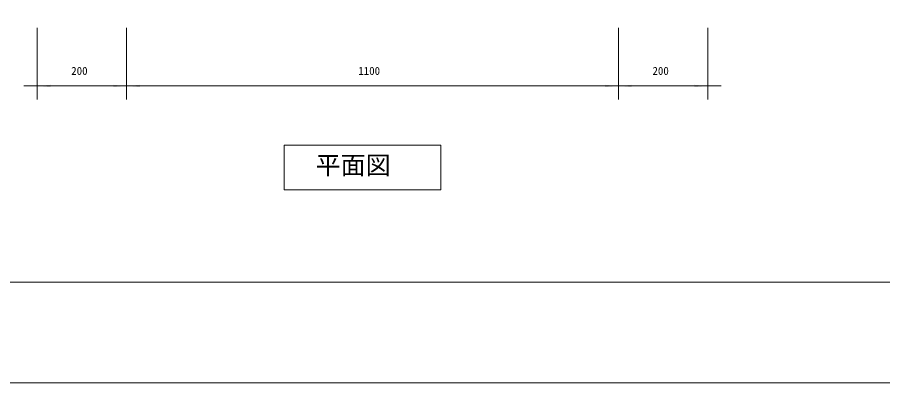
# Model space of a CAD drawing. Units: millimetres, scale not verified. Extents: x -2925 to 2925, y -2062 to 2062.
# Drawn here: x -1936 to 0, y -2062 to -1244 of the extents above; entities that cross this region are included whole.
import ezdxf
from ezdxf.enums import TextEntityAlignment as Align

# ---------------------------------------------------------------- set-up
doc = ezdxf.new("R2010")
doc.units = ezdxf.units.MM
doc.header["$LTSCALE"] = 10
doc.layers.add('0-1_IMPORTED', color=30, linetype='Continuous', lineweight=18)
doc.styles.add('ＭＳ ゴシック', font='')
doc.styles.get('ＭＳ ゴシック').set_extended_font_data('MS Gothic')

msp = doc.modelspace()

# ---------------------------------------------------------------- linework, layer by layer
at = {"layer": '0-1_IMPORTED', "color": 1}
for p, q in [((-1891.15, -1268), (-1891.15, -1428)), ((-1691.15, -1268), (-1691.15, -1428)), ((-1691.15, -1268), (-1691.15, -1428)), ((-591.15, -1268), (-591.15, -1428)), ((-591.15, -1268), (-591.15, -1428)), ((-391.15, -1268), (-391.15, -1428)), ((-1921.15, -1398), (-1891.15, -1398)), ((-1891.15, -1398), (-1691.15, -1398)), ((-1721.15, -1398), (-1691.15, -1398)), ((-1691.15, -1398), (-1661.15, -1398)), ((-1691.15, -1398), (-591.15, -1398)), ((-621.15, -1398), (-591.15, -1398)), ((-591.15, -1398), (-561.15, -1398)), ((-591.15, -1398), (-391.15, -1398)), ((-391.15, -1398), (-361.15, -1398))]:
    msp.add_line(p, q, dxfattribs=at)
at = {"layer": '0-1_IMPORTED'}
msp.add_line((-2925, -1837.5), (2925, -1837.5), dxfattribs=at)
for points in [[(-2925, 2062.5), (2925, 2062.5), (2925, -2062.5), (-2925, -2062.5)], [(-1338.56, -1530.87), (-988.56, -1530.87), (-988.56, -1630.87), (-1338.56, -1630.87)]]:
    msp.add_lwpolyline(points, close=True, dxfattribs=at)
at = {"layer": '0-1_IMPORTED', "color": 1}
for points in [[(-1891.15, -1398), (-1861.15, -1395.38), (-1861.15, -1400.62)], [(-1691.15, -1398), (-1721.15, -1400.62), (-1721.15, -1395.38)], [(-1691.15, -1398), (-1661.15, -1395.38), (-1661.15, -1400.62)], [(-591.15, -1398), (-621.15, -1400.62), (-621.15, -1395.38)], [(-591.15, -1398), (-561.15, -1395.38), (-561.15, -1400.62)], [(-391.15, -1398), (-421.15, -1400.62), (-421.15, -1395.38)]]:
    msp.add_solid(points, dxfattribs=at)

# ---------------------------------------------------------------- texts
at = {"layer": '0-1_IMPORTED', "color": 7, "style": 'ＭＳ ゴシック'}
for s, height, p in [('200', 17.91, (-1814.96, -1378.55)), ('1100', 17.91, (-1172.9, -1378.55)), ('200', 17.91, (-514.96, -1378.55)), ('平面図', 41, (-1268.26, -1608.22))]:
    msp.add_text(s, height=height, dxfattribs=at).set_placement(p, align=Align.BOTTOM_LEFT)

doc.saveas('drawing.dxf')
